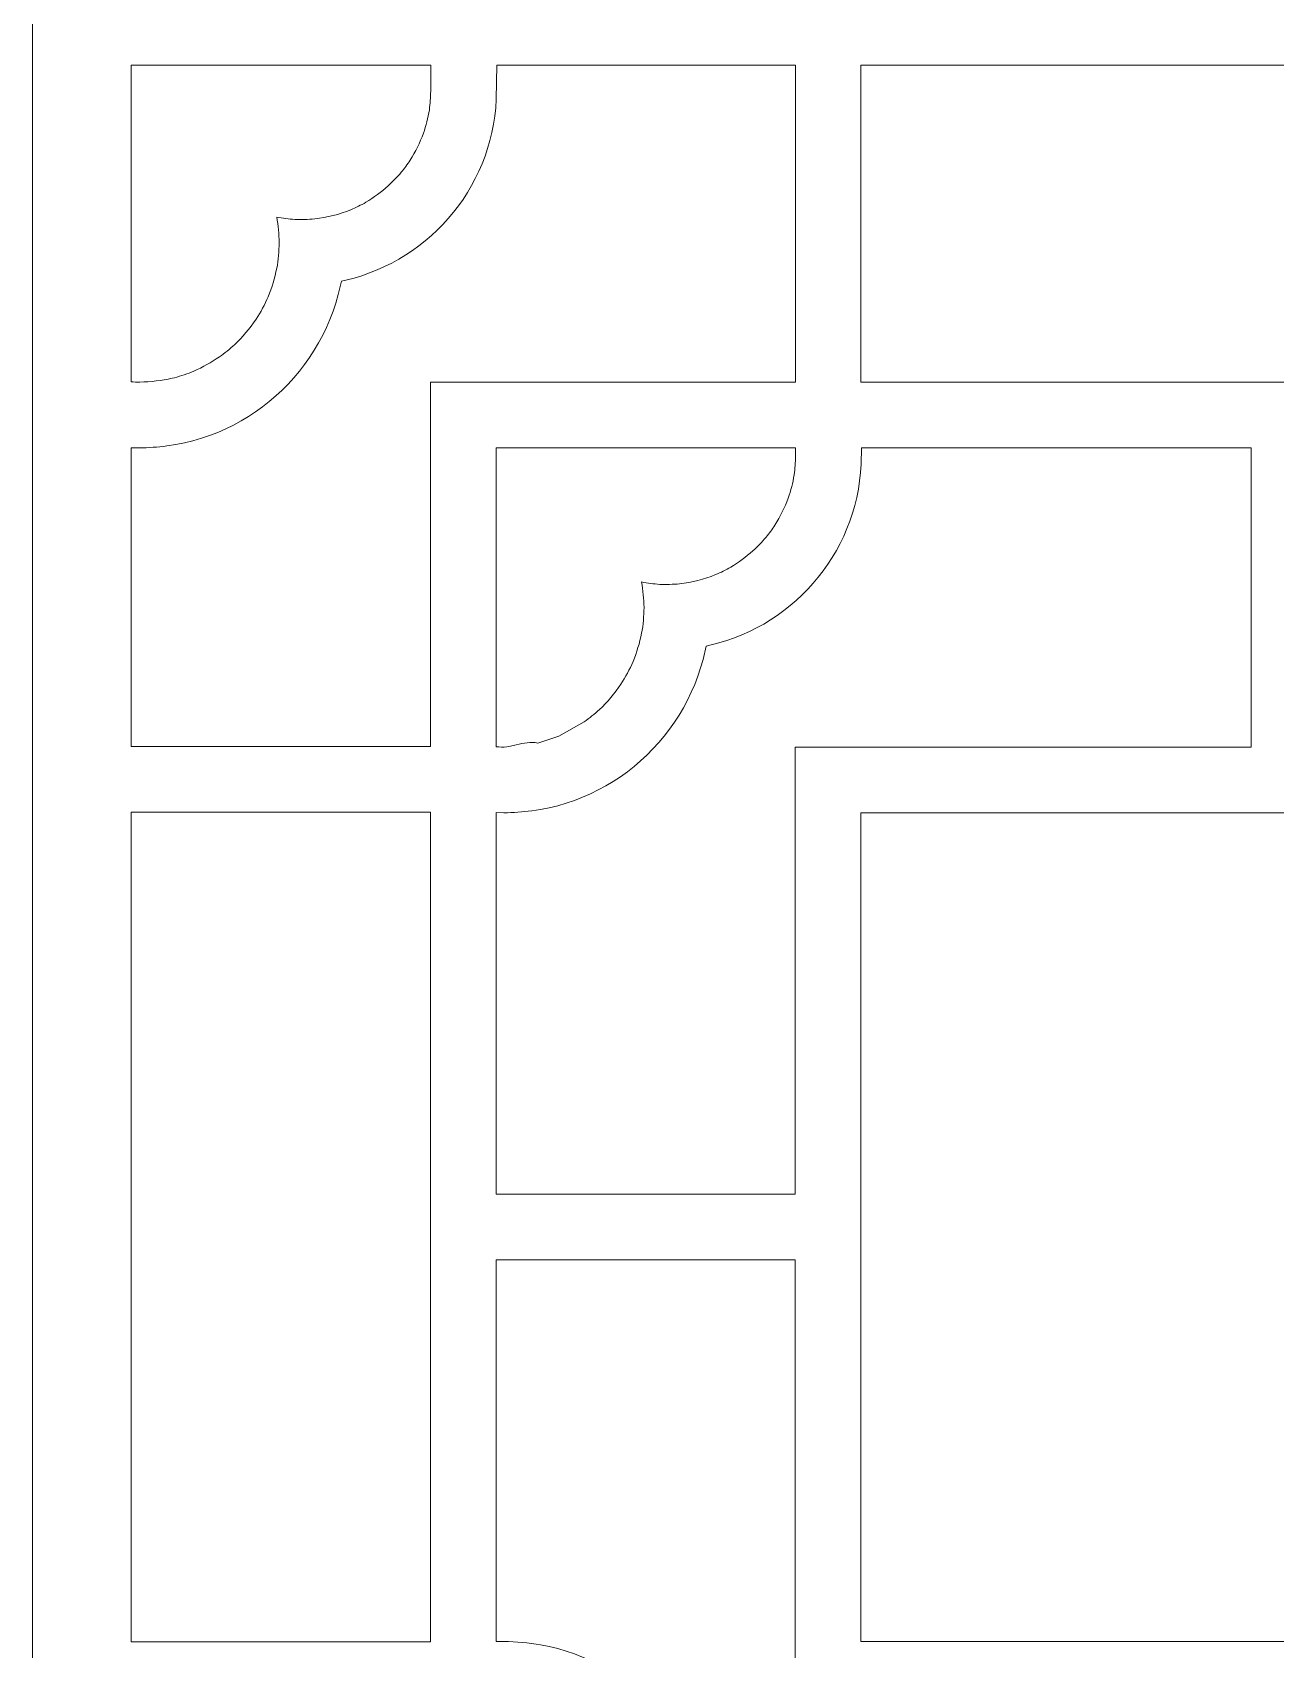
# Model space of a CAD drawing. Header units: centimetres. Extents: x -13.33 to -6.01, y -9 to -1.68.
# Drawn here: x -13.331 to -11.463, y -7.768 to -5.339 of the extents above; entities that cross this region are included whole.
import ezdxf

# ---------------------------------------------------------------- set-up
doc = ezdxf.new("R2010")
doc.units = ezdxf.units.CM
doc.header["$MEASUREMENT"] = 0
doc.layers.add('layer 1', color=7, linetype='Continuous')

msp = doc.modelspace()

# ---------------------------------------------------------------- linework, layer by layer
at = {"layer": 'layer 1', "color": 250, "lineweight": 9}
for points, knots in [([(-13.33063, -9.00021), (-13.33063, -6.5594), (-13.33063, -4.11859), (-13.33063, -1.67779), (-13.33063, -1.67779), (-13.33063, -1.67779), (-6.00822, -1.67779), (-6.00822, -1.67779), (-6.00822, -1.67779), (-6.00822, -4.11859), (-6.00822, -6.5594), (-6.00822, -9.00021), (-6.00822, -9.00021), (-6.00822, -9.00021), (-13.33063, -9.00021), (-13.33063, -9.00021)], [0, 0, 0, 0, 0.2, 0.2, 0.2, 0.2, 0.4, 0.4, 0.4, 0.4, 0.6, 0.6, 0.6, 0.6, 1, 1, 1, 1]), ([(-13.1171, -5.85772), (-13.10724, -5.85491), (-13.09758, -5.85163), (-13.08805, -5.84787), (-13.08805, -5.84787), (-13.07463, -5.84175), (-13.06192, -5.8347), (-13.0497, -5.82644), (-13.0497, -5.82644), (-13.04164, -5.82095), (-13.03421, -5.81463), (-13.027, -5.80807), (-13.027, -5.80807), (-13.01469, -5.79688), (-13.00406, -5.78364), (-12.99465, -5.76995), (-12.99465, -5.76995), (-12.98741, -5.75928), (-12.98156, -5.74777), (-12.97623, -5.73604), (-12.97623, -5.73604), (-12.97076, -5.72211), (-12.96651, -5.708), (-12.96348, -5.69334), (-12.96348, -5.69334), (-12.96096, -5.68073), (-12.96014, -5.66769), (-12.9598, -5.65484), (-12.9598, -5.65484), (-12.96016, -5.64191), (-12.96132, -5.62914), (-12.96357, -5.6164), (-12.96357, -5.6164), (-12.95454, -5.61812), (-12.94549, -5.61926), (-12.93634, -5.61998), (-12.93634, -5.61998), (-12.92634, -5.62023), (-12.9164, -5.61999), (-12.90643, -5.61923), (-12.90643, -5.61923), (-12.88794, -5.61682), (-12.86952, -5.6127), (-12.85231, -5.6054), (-12.85231, -5.6054), (-12.84458, -5.60208), (-12.83693, -5.59854), (-12.8297, -5.59424), (-12.8297, -5.59424), (-12.81776, -5.58699), (-12.8067, -5.57892), (-12.79628, -5.5696), (-12.79628, -5.5696), (-12.78923, -5.56317), (-12.78271, -5.55639), (-12.77643, -5.54921), (-12.77643, -5.54921), (-12.77194, -5.54321), (-12.76718, -5.53736), (-12.76319, -5.53101), (-12.76319, -5.53101), (-12.75521, -5.51809), (-12.74861, -5.50475), (-12.74327, -5.49053), (-12.74327, -5.49053), (-12.73911, -5.47921), (-12.73645, -5.4674), (-12.73431, -5.45554), (-12.73431, -5.45554), (-12.73313, -5.44621), (-12.73243, -5.43687), (-12.73233, -5.42747), (-12.73233, -5.42747), (-12.73233, -5.42747), (-12.73224, -5.38849), (-12.73224, -5.38849), (-12.73224, -5.38849), (-12.73224, -5.38849), (-13.18221, -5.38849), (-13.18221, -5.38849), (-13.18221, -5.38849), (-13.18221, -5.38849), (-13.18221, -5.8639), (-13.18221, -5.8639), (-13.18221, -5.8639), (-13.17788, -5.86404), (-13.17355, -5.86422), (-13.16922, -5.86431), (-13.16922, -5.86431), (-13.15276, -5.86385), (-13.13671, -5.862), (-13.12062, -5.85852), (-13.12062, -5.85852), (-13.12062, -5.85852), (-13.1171, -5.85772), (-13.1171, -5.85772)], [0, 0, 0, 0, 0.04, 0.04, 0.04, 0.04, 0.08, 0.08, 0.08, 0.08, 0.12, 0.12, 0.12, 0.12, 0.16, 0.16, 0.16, 0.16, 0.2, 0.2, 0.2, 0.2, 0.24, 0.24, 0.24, 0.24, 0.28, 0.28, 0.28, 0.28, 0.32, 0.32, 0.32, 0.32, 0.36, 0.36, 0.36, 0.36, 0.4, 0.4, 0.4, 0.4, 0.44, 0.44, 0.44, 0.44, 0.48, 0.48, 0.48, 0.48, 0.52, 0.52, 0.52, 0.52, 0.56, 0.56, 0.56, 0.56, 0.6, 0.6, 0.6, 0.6, 0.64, 0.64, 0.64, 0.64, 0.68, 0.68, 0.68, 0.68, 0.72, 0.72, 0.72, 0.72, 0.76, 0.76, 0.76, 0.76, 0.8, 0.8, 0.8, 0.8, 0.84, 0.84, 0.84, 0.84, 0.88, 0.88, 0.88, 0.88, 0.92, 0.92, 0.92, 0.92, 1, 1, 1, 1]), ([(-12.73277, -6.4115), (-12.73277, -6.4115), (-12.73277, -5.86435), (-12.73277, -5.86435), (-12.73277, -5.86435), (-12.73277, -5.86435), (-12.18458, -5.86435), (-12.18458, -5.86435), (-12.18458, -5.86435), (-12.18458, -5.86435), (-12.18458, -5.38849), (-12.18458, -5.38849), (-12.18458, -5.38849), (-12.18458, -5.38849), (-12.6332, -5.38849), (-12.6332, -5.38849), (-12.6332, -5.38849), (-12.6332, -5.38849), (-12.63377, -5.43938), (-12.63377, -5.43938), (-12.63377, -5.43938), (-12.63377, -5.43938), (-12.63463, -5.45212), (-12.63463, -5.45212), (-12.63463, -5.45212), (-12.63463, -5.45212), (-12.63602, -5.46471), (-12.63602, -5.46471), (-12.63602, -5.46471), (-12.63602, -5.46471), (-12.63795, -5.47713), (-12.63795, -5.47713), (-12.63795, -5.47713), (-12.63795, -5.47713), (-12.64039, -5.48938), (-12.64039, -5.48938), (-12.64039, -5.48938), (-12.64039, -5.48938), (-12.64334, -5.50143), (-12.64334, -5.50143), (-12.64334, -5.50143), (-12.64334, -5.50143), (-12.64679, -5.51329), (-12.64679, -5.51329), (-12.64679, -5.51329), (-12.64679, -5.51329), (-12.65072, -5.52494), (-12.65072, -5.52494), (-12.65072, -5.52494), (-12.65072, -5.52494), (-12.65511, -5.53637), (-12.65511, -5.53637), (-12.65511, -5.53637), (-12.65511, -5.53637), (-12.65997, -5.54757), (-12.65997, -5.54757), (-12.65997, -5.54757), (-12.65997, -5.54757), (-12.66528, -5.55852), (-12.66528, -5.55852), (-12.66528, -5.55852), (-12.66528, -5.55852), (-12.67102, -5.56921), (-12.67102, -5.56921), (-12.67102, -5.56921), (-12.67102, -5.56921), (-12.67719, -5.57964), (-12.67719, -5.57964), (-12.67719, -5.57964), (-12.67719, -5.57964), (-12.68377, -5.58979), (-12.68377, -5.58979), (-12.68377, -5.58979), (-12.68377, -5.58979), (-12.69076, -5.59965), (-12.69076, -5.59965), (-12.69076, -5.59965), (-12.69076, -5.59965), (-12.69813, -5.6092), (-12.69813, -5.6092), (-12.69813, -5.6092), (-12.69813, -5.6092), (-12.70589, -5.61844), (-12.70589, -5.61844), (-12.70589, -5.61844), (-12.70589, -5.61844), (-12.714, -5.62735), (-12.714, -5.62735), (-12.714, -5.62735), (-12.714, -5.62735), (-12.72247, -5.63592), (-12.72247, -5.63592), (-12.72247, -5.63592), (-12.72247, -5.63592), (-12.73129, -5.64414), (-12.73129, -5.64414), (-12.73129, -5.64414), (-12.73129, -5.64414), (-12.74044, -5.652), (-12.74044, -5.652), (-12.74044, -5.652), (-12.74044, -5.652), (-12.7499, -5.65948), (-12.7499, -5.65948), (-12.7499, -5.65948), (-12.7499, -5.65948), (-12.75967, -5.66658), (-12.75967, -5.66658), (-12.75967, -5.66658), (-12.75967, -5.66658), (-12.76974, -5.67327), (-12.76974, -5.67327), (-12.76974, -5.67327), (-12.76974, -5.67327), (-12.78009, -5.67956), (-12.78009, -5.67956), (-12.78009, -5.67956), (-12.78009, -5.67956), (-12.79071, -5.68543), (-12.79071, -5.68543), (-12.79071, -5.68543), (-12.79071, -5.68543), (-12.80159, -5.69086), (-12.80159, -5.69086), (-12.80159, -5.69086), (-12.80159, -5.69086), (-12.81272, -5.69585), (-12.81272, -5.69585), (-12.81272, -5.69585), (-12.81272, -5.69585), (-12.82408, -5.70038), (-12.82408, -5.70038), (-12.82408, -5.70038), (-12.82408, -5.70038), (-12.83567, -5.70444), (-12.83567, -5.70444), (-12.83567, -5.70444), (-12.83567, -5.70444), (-12.84747, -5.70803), (-12.84747, -5.70803), (-12.84747, -5.70803), (-12.84747, -5.70803), (-12.86648, -5.71293), (-12.86648, -5.71293), (-12.86648, -5.71293), (-12.86648, -5.71293), (-12.87125, -5.73285), (-12.87125, -5.73285), (-12.87125, -5.73285), (-12.87125, -5.73285), (-12.87487, -5.74552), (-12.87487, -5.74552), (-12.87487, -5.74552), (-12.87487, -5.74552), (-12.87901, -5.75796), (-12.87901, -5.75796), (-12.87901, -5.75796), (-12.87901, -5.75796), (-12.88367, -5.77017), (-12.88367, -5.77017), (-12.88367, -5.77017), (-12.88367, -5.77017), (-12.88882, -5.78213), (-12.88882, -5.78213), (-12.88882, -5.78213), (-12.88882, -5.78213), (-12.89446, -5.79382), (-12.89446, -5.79382), (-12.89446, -5.79382), (-12.89446, -5.79382), (-12.90057, -5.80524), (-12.90057, -5.80524), (-12.90057, -5.80524), (-12.90057, -5.80524), (-12.90715, -5.81637), (-12.90715, -5.81637), (-12.90715, -5.81637), (-12.90715, -5.81637), (-12.91416, -5.82719), (-12.91416, -5.82719), (-12.91416, -5.82719), (-12.91416, -5.82719), (-12.92162, -5.83771), (-12.92162, -5.83771), (-12.92162, -5.83771), (-12.92162, -5.83771), (-12.92949, -5.84789), (-12.92949, -5.84789), (-12.92949, -5.84789), (-12.92949, -5.84789), (-12.93777, -5.85773), (-12.93777, -5.85773), (-12.93777, -5.85773), (-12.93777, -5.85773), (-12.94645, -5.86721), (-12.94645, -5.86721), (-12.94645, -5.86721), (-12.94645, -5.86721), (-12.95551, -5.87633), (-12.95551, -5.87633), (-12.95551, -5.87633), (-12.95551, -5.87633), (-12.96494, -5.88507), (-12.96494, -5.88507), (-12.96494, -5.88507), (-12.96494, -5.88507), (-12.97473, -5.89341), (-12.97473, -5.89341), (-12.97473, -5.89341), (-12.97473, -5.89341), (-12.98486, -5.90135), (-12.98486, -5.90135), (-12.98486, -5.90135), (-12.98486, -5.90135), (-12.99532, -5.90887), (-12.99532, -5.90887), (-12.99532, -5.90887), (-12.99532, -5.90887), (-13.0061, -5.91596), (-13.0061, -5.91596), (-13.0061, -5.91596), (-13.0061, -5.91596), (-13.01718, -5.9226), (-13.01718, -5.9226), (-13.01718, -5.9226), (-13.01718, -5.9226), (-13.02855, -5.92878), (-13.02855, -5.92878), (-13.02855, -5.92878), (-13.02855, -5.92878), (-13.0402, -5.93449), (-13.0402, -5.93449), (-13.0402, -5.93449), (-13.0402, -5.93449), (-13.05212, -5.93972), (-13.05212, -5.93972), (-13.05212, -5.93972), (-13.05212, -5.93972), (-13.06429, -5.94445), (-13.06429, -5.94445), (-13.06429, -5.94445), (-13.06429, -5.94445), (-13.0767, -5.94868), (-13.0767, -5.94868), (-13.0767, -5.94868), (-13.0767, -5.94868), (-13.08934, -5.95238), (-13.08934, -5.95238), (-13.08934, -5.95238), (-13.08934, -5.95238), (-13.10219, -5.95554), (-13.10219, -5.95554), (-13.10219, -5.95554), (-13.10219, -5.95554), (-13.11525, -5.95816), (-13.11525, -5.95816), (-13.11525, -5.95816), (-13.11525, -5.95816), (-13.12849, -5.96023), (-13.12849, -5.96023), (-13.12849, -5.96023), (-13.14241, -5.96177), (-13.15627, -5.96305), (-13.1703, -5.96291), (-13.1703, -5.96291), (-13.1703, -5.96291), (-13.18221, -5.96277), (-13.18221, -5.96277), (-13.18221, -5.96277), (-13.18221, -5.96277), (-13.18221, -6.4115), (-13.18221, -6.4115), (-13.18221, -6.4115), (-13.18221, -6.4115), (-12.73277, -6.4115), (-12.73277, -6.4115)], [0, 0, 0, 0, 0.0142857, 0.0142857, 0.0142857, 0.0142857, 0.0285714, 0.0285714, 0.0285714, 0.0285714, 0.0428571, 0.0428571, 0.0428571, 0.0428571, 0.0571429, 0.0571429, 0.0571429, 0.0571429, 0.0714286, 0.0714286, 0.0714286, 0.0714286, 0.0857143, 0.0857143, 0.0857143, 0.0857143, 0.1, 0.1, 0.1, 0.1, 0.1142857, 0.1142857, 0.1142857, 0.1142857, 0.1285714, 0.1285714, 0.1285714, 0.1285714, 0.1428571, 0.1428571, 0.1428571, 0.1428571, 0.1571429, 0.1571429, 0.1571429, 0.1571429, 0.1714286, 0.1714286, 0.1714286, 0.1714286, 0.1857143, 0.1857143, 0.1857143, 0.1857143, 0.2, 0.2, 0.2, 0.2, 0.2142857, 0.2142857, 0.2142857, 0.2142857, 0.2285714, 0.2285714, 0.2285714, 0.2285714, 0.2428571, 0.2428571, 0.2428571, 0.2428571, 0.2571429, 0.2571429, 0.2571429, 0.2571429, 0.2714286, 0.2714286, 0.2714286, 0.2714286, 0.2857143, 0.2857143, 0.2857143, 0.2857143, 0.3, 0.3, 0.3, 0.3, 0.3142857, 0.3142857, 0.3142857, 0.3142857, 0.3285714, 0.3285714, 0.3285714, 0.3285714, 0.3428571, 0.3428571, 0.3428571, 0.3428571, 0.3571429, 0.3571429, 0.3571429, 0.3571429, 0.3714286, 0.3714286, 0.3714286, 0.3714286, 0.3857143, 0.3857143, 0.3857143, 0.3857143, 0.4, 0.4, 0.4, 0.4, 0.4142857, 0.4142857, 0.4142857, 0.4142857, 0.4285714, 0.4285714, 0.4285714, 0.4285714, 0.4428571, 0.4428571, 0.4428571, 0.4428571, 0.4571429, 0.4571429, 0.4571429, 0.4571429, 0.4714286, 0.4714286, 0.4714286, 0.4714286, 0.4857143, 0.4857143, 0.4857143, 0.4857143, 0.5, 0.5, 0.5, 0.5, 0.5142857, 0.5142857, 0.5142857, 0.5142857, 0.5285714, 0.5285714, 0.5285714, 0.5285714, 0.5428571, 0.5428571, 0.5428571, 0.5428571, 0.5571429, 0.5571429, 0.5571429, 0.5571429, 0.5714286, 0.5714286, 0.5714286, 0.5714286, 0.5857143, 0.5857143, 0.5857143, 0.5857143, 0.6, 0.6, 0.6, 0.6, 0.6142857, 0.6142857, 0.6142857, 0.6142857, 0.6285714, 0.6285714, 0.6285714, 0.6285714, 0.6428571, 0.6428571, 0.6428571, 0.6428571, 0.6571429, 0.6571429, 0.6571429, 0.6571429, 0.6714286, 0.6714286, 0.6714286, 0.6714286, 0.6857143, 0.6857143, 0.6857143, 0.6857143, 0.7, 0.7, 0.7, 0.7, 0.7142857, 0.7142857, 0.7142857, 0.7142857, 0.7285714, 0.7285714, 0.7285714, 0.7285714, 0.7428571, 0.7428571, 0.7428571, 0.7428571, 0.7571429, 0.7571429, 0.7571429, 0.7571429, 0.7714286, 0.7714286, 0.7714286, 0.7714286, 0.7857143, 0.7857143, 0.7857143, 0.7857143, 0.8, 0.8, 0.8, 0.8, 0.8142857, 0.8142857, 0.8142857, 0.8142857, 0.8285714, 0.8285714, 0.8285714, 0.8285714, 0.8428571, 0.8428571, 0.8428571, 0.8428571, 0.8571429, 0.8571429, 0.8571429, 0.8571429, 0.8714286, 0.8714286, 0.8714286, 0.8714286, 0.8857143, 0.8857143, 0.8857143, 0.8857143, 0.9, 0.9, 0.9, 0.9, 0.9142857, 0.9142857, 0.9142857, 0.9142857, 0.9285714, 0.9285714, 0.9285714, 0.9285714, 0.9428571, 0.9428571, 0.9428571, 0.9428571, 0.9571429, 0.9571429, 0.9571429, 0.9571429, 0.9714286, 0.9714286, 0.9714286, 0.9714286, 1, 1, 1, 1]), ([(-10.81427, -5.38849), (-10.81427, -5.38849), (-12.086, -5.38849), (-12.086, -5.38849), (-12.086, -5.38849), (-12.086, -5.38849), (-12.086, -5.86435), (-12.086, -5.86435), (-12.086, -5.86435), (-12.086, -5.86435), (-10.81427, -5.86435), (-10.81427, -5.86435), (-10.81427, -5.86435), (-10.81427, -5.86435), (-10.81427, -5.38849), (-10.81427, -5.38849)], [0, 0, 0, 0, 0.2, 0.2, 0.2, 0.2, 0.4, 0.4, 0.4, 0.4, 0.6, 0.6, 0.6, 0.6, 1, 1, 1, 1]), ([(-12.57125, -6.40635), (-12.57125, -6.40635), (-12.54004, -6.39588), (-12.54004, -6.39588), (-12.54004, -6.39588), (-12.54004, -6.39588), (-12.50169, -6.37445), (-12.50169, -6.37445), (-12.50169, -6.37445), (-12.49363, -6.36896), (-12.4862, -6.36264), (-12.47899, -6.35609), (-12.47899, -6.35609), (-12.46668, -6.34489), (-12.45604, -6.33165), (-12.44664, -6.31796), (-12.44664, -6.31796), (-12.4394, -6.30729), (-12.43355, -6.29578), (-12.42822, -6.28405), (-12.42822, -6.28405), (-12.42275, -6.27012), (-12.4185, -6.25601), (-12.41547, -6.24135), (-12.41547, -6.24135), (-12.41295, -6.22874), (-12.41213, -6.2157), (-12.41179, -6.20285), (-12.41179, -6.20285), (-12.41215, -6.18992), (-12.41331, -6.17715), (-12.41556, -6.1644), (-12.41556, -6.1644), (-12.40653, -6.16613), (-12.39748, -6.16728), (-12.38833, -6.16799), (-12.38833, -6.16799), (-12.37833, -6.16824), (-12.36839, -6.168), (-12.35842, -6.16724), (-12.35842, -6.16724), (-12.33993, -6.16483), (-12.3215, -6.1607), (-12.3043, -6.15341), (-12.3043, -6.15341), (-12.29657, -6.15009), (-12.28892, -6.14655), (-12.28169, -6.14225), (-12.28169, -6.14225), (-12.26975, -6.135), (-12.25869, -6.12693), (-12.24827, -6.11761), (-12.24827, -6.11761), (-12.24122, -6.11118), (-12.23469, -6.1044), (-12.22842, -6.09722), (-12.22842, -6.09722), (-12.22393, -6.09122), (-12.21917, -6.08537), (-12.21518, -6.07902), (-12.21518, -6.07902), (-12.2072, -6.0661), (-12.2006, -6.05276), (-12.19526, -6.03854), (-12.19526, -6.03854), (-12.1911, -6.02722), (-12.18843, -6.01541), (-12.1863, -6.00355), (-12.1863, -6.00355), (-12.18512, -5.99422), (-12.18442, -5.98488), (-12.18431, -5.97548), (-12.18431, -5.97548), (-12.18431, -5.97548), (-12.18423, -5.96292), (-12.18423, -5.96292), (-12.18423, -5.96292), (-12.18423, -5.96292), (-12.63419, -5.96292), (-12.63419, -5.96292), (-12.63419, -5.96292), (-12.63419, -5.96292), (-12.63419, -6.41191), (-12.63419, -6.41191), (-12.63419, -6.41191), (-12.62876, -6.41209), (-12.6231, -6.41277), (-12.61769, -6.41189), (-12.61769, -6.41189), (-12.61433, -6.41129), (-12.61101, -6.41061), (-12.60768, -6.40987), (-12.60768, -6.40987), (-12.59702, -6.40746), (-12.58617, -6.40437), (-12.57515, -6.40574), (-12.57515, -6.40574), (-12.57515, -6.40574), (-12.57125, -6.40635), (-12.57125, -6.40635)], [0, 0, 0, 0, 0.0384615, 0.0384615, 0.0384615, 0.0384615, 0.0769231, 0.0769231, 0.0769231, 0.0769231, 0.1153846, 0.1153846, 0.1153846, 0.1153846, 0.1538462, 0.1538462, 0.1538462, 0.1538462, 0.1923077, 0.1923077, 0.1923077, 0.1923077, 0.2307692, 0.2307692, 0.2307692, 0.2307692, 0.2692308, 0.2692308, 0.2692308, 0.2692308, 0.3076923, 0.3076923, 0.3076923, 0.3076923, 0.3461538, 0.3461538, 0.3461538, 0.3461538, 0.3846154, 0.3846154, 0.3846154, 0.3846154, 0.4230769, 0.4230769, 0.4230769, 0.4230769, 0.4615385, 0.4615385, 0.4615385, 0.4615385, 0.5, 0.5, 0.5, 0.5, 0.5384615, 0.5384615, 0.5384615, 0.5384615, 0.5769231, 0.5769231, 0.5769231, 0.5769231, 0.6153846, 0.6153846, 0.6153846, 0.6153846, 0.6538462, 0.6538462, 0.6538462, 0.6538462, 0.6923077, 0.6923077, 0.6923077, 0.6923077, 0.7307692, 0.7307692, 0.7307692, 0.7307692, 0.7692308, 0.7692308, 0.7692308, 0.7692308, 0.8076923, 0.8076923, 0.8076923, 0.8076923, 0.8461538, 0.8461538, 0.8461538, 0.8461538, 0.8846154, 0.8846154, 0.8846154, 0.8846154, 0.9230769, 0.9230769, 0.9230769, 0.9230769, 1, 1, 1, 1]), ([(-12.18476, -7.08406), (-12.18476, -7.08406), (-12.18476, -6.41236), (-12.18476, -6.41236), (-12.18476, -6.41236), (-12.18476, -6.41236), (-11.49975, -6.41236), (-11.49975, -6.41236), (-11.49975, -6.41236), (-11.49975, -6.41236), (-11.49975, -5.96292), (-11.49975, -5.96292), (-11.49975, -5.96292), (-11.49975, -5.96292), (-12.08519, -5.96292), (-12.08519, -5.96292), (-12.08519, -5.96292), (-12.08519, -5.96292), (-12.08576, -5.98739), (-12.08576, -5.98739), (-12.08576, -5.98739), (-12.08576, -5.98739), (-12.08662, -6.00013), (-12.08662, -6.00013), (-12.08662, -6.00013), (-12.08662, -6.00013), (-12.08801, -6.01272), (-12.08801, -6.01272), (-12.08801, -6.01272), (-12.08801, -6.01272), (-12.08994, -6.02514), (-12.08994, -6.02514), (-12.08994, -6.02514), (-12.08994, -6.02514), (-12.09238, -6.03739), (-12.09238, -6.03739), (-12.09238, -6.03739), (-12.09238, -6.03739), (-12.09533, -6.04944), (-12.09533, -6.04944), (-12.09533, -6.04944), (-12.09533, -6.04944), (-12.09878, -6.0613), (-12.09878, -6.0613), (-12.09878, -6.0613), (-12.09878, -6.0613), (-12.1027, -6.07295), (-12.1027, -6.07295), (-12.1027, -6.07295), (-12.1027, -6.07295), (-12.1071, -6.08438), (-12.1071, -6.08438), (-12.1071, -6.08438), (-12.1071, -6.08438), (-12.11196, -6.09558), (-12.11196, -6.09558), (-12.11196, -6.09558), (-12.11196, -6.09558), (-12.11727, -6.10653), (-12.11727, -6.10653), (-12.11727, -6.10653), (-12.11727, -6.10653), (-12.12301, -6.11722), (-12.12301, -6.11722), (-12.12301, -6.11722), (-12.12301, -6.11722), (-12.12918, -6.12765), (-12.12918, -6.12765), (-12.12918, -6.12765), (-12.12918, -6.12765), (-12.13576, -6.1378), (-12.13576, -6.1378), (-12.13576, -6.1378), (-12.13576, -6.1378), (-12.14275, -6.14766), (-12.14275, -6.14766), (-12.14275, -6.14766), (-12.14275, -6.14766), (-12.15012, -6.15721), (-12.15012, -6.15721), (-12.15012, -6.15721), (-12.15012, -6.15721), (-12.15788, -6.16645), (-12.15788, -6.16645), (-12.15788, -6.16645), (-12.15788, -6.16645), (-12.16599, -6.17536), (-12.16599, -6.17536), (-12.16599, -6.17536), (-12.16599, -6.17536), (-12.17446, -6.18393), (-12.17446, -6.18393), (-12.17446, -6.18393), (-12.17446, -6.18393), (-12.18328, -6.19215), (-12.18328, -6.19215), (-12.18328, -6.19215), (-12.18328, -6.19215), (-12.19243, -6.20001), (-12.19243, -6.20001), (-12.19243, -6.20001), (-12.19243, -6.20001), (-12.20189, -6.20749), (-12.20189, -6.20749), (-12.20189, -6.20749), (-12.20189, -6.20749), (-12.21166, -6.21459), (-12.21166, -6.21459), (-12.21166, -6.21459), (-12.21166, -6.21459), (-12.22173, -6.22128), (-12.22173, -6.22128), (-12.22173, -6.22128), (-12.22173, -6.22128), (-12.23208, -6.22757), (-12.23208, -6.22757), (-12.23208, -6.22757), (-12.23208, -6.22757), (-12.2427, -6.23344), (-12.2427, -6.23344), (-12.2427, -6.23344), (-12.2427, -6.23344), (-12.25358, -6.23887), (-12.25358, -6.23887), (-12.25358, -6.23887), (-12.25358, -6.23887), (-12.26471, -6.24386), (-12.26471, -6.24386), (-12.26471, -6.24386), (-12.26471, -6.24386), (-12.27607, -6.24839), (-12.27607, -6.24839), (-12.27607, -6.24839), (-12.27607, -6.24839), (-12.28766, -6.25245), (-12.28766, -6.25245), (-12.28766, -6.25245), (-12.28766, -6.25245), (-12.29946, -6.25604), (-12.29946, -6.25604), (-12.29946, -6.25604), (-12.29946, -6.25604), (-12.31846, -6.26093), (-12.31846, -6.26093), (-12.31846, -6.26093), (-12.31846, -6.26093), (-12.32323, -6.28086), (-12.32323, -6.28086), (-12.32323, -6.28086), (-12.32323, -6.28086), (-12.32686, -6.29353), (-12.32686, -6.29353), (-12.32686, -6.29353), (-12.32686, -6.29353), (-12.331, -6.30598), (-12.331, -6.30598), (-12.331, -6.30598), (-12.331, -6.30598), (-12.33566, -6.31818), (-12.33566, -6.31818), (-12.33566, -6.31818), (-12.33566, -6.31818), (-12.34081, -6.33014), (-12.34081, -6.33014), (-12.34081, -6.33014), (-12.34081, -6.33014), (-12.34645, -6.34183), (-12.34645, -6.34183), (-12.34645, -6.34183), (-12.34645, -6.34183), (-12.35256, -6.35325), (-12.35256, -6.35325), (-12.35256, -6.35325), (-12.35256, -6.35325), (-12.35913, -6.36438), (-12.35913, -6.36438), (-12.35913, -6.36438), (-12.35913, -6.36438), (-12.36615, -6.3752), (-12.36615, -6.3752), (-12.36615, -6.3752), (-12.36615, -6.3752), (-12.37361, -6.38572), (-12.37361, -6.38572), (-12.37361, -6.38572), (-12.37361, -6.38572), (-12.38148, -6.3959), (-12.38148, -6.3959), (-12.38148, -6.3959), (-12.38148, -6.3959), (-12.38976, -6.40574), (-12.38976, -6.40574), (-12.38976, -6.40574), (-12.38976, -6.40574), (-12.39844, -6.41522), (-12.39844, -6.41522), (-12.39844, -6.41522), (-12.39844, -6.41522), (-12.4075, -6.42434), (-12.4075, -6.42434), (-12.4075, -6.42434), (-12.4075, -6.42434), (-12.41693, -6.43308), (-12.41693, -6.43308), (-12.41693, -6.43308), (-12.41693, -6.43308), (-12.42672, -6.44142), (-12.42672, -6.44142), (-12.42672, -6.44142), (-12.42672, -6.44142), (-12.43685, -6.44936), (-12.43685, -6.44936), (-12.43685, -6.44936), (-12.43685, -6.44936), (-12.44731, -6.45688), (-12.44731, -6.45688), (-12.44731, -6.45688), (-12.44731, -6.45688), (-12.45809, -6.46397), (-12.45809, -6.46397), (-12.45809, -6.46397), (-12.45809, -6.46397), (-12.46917, -6.47061), (-12.46917, -6.47061), (-12.46917, -6.47061), (-12.46917, -6.47061), (-12.48054, -6.47679), (-12.48054, -6.47679), (-12.48054, -6.47679), (-12.48054, -6.47679), (-12.49219, -6.4825), (-12.49219, -6.4825), (-12.49219, -6.4825), (-12.49219, -6.4825), (-12.50411, -6.48773), (-12.50411, -6.48773), (-12.50411, -6.48773), (-12.50411, -6.48773), (-12.51628, -6.49246), (-12.51628, -6.49246), (-12.51628, -6.49246), (-12.51628, -6.49246), (-12.52869, -6.49669), (-12.52869, -6.49669), (-12.52869, -6.49669), (-12.52869, -6.49669), (-12.54133, -6.50039), (-12.54133, -6.50039), (-12.54133, -6.50039), (-12.54133, -6.50039), (-12.55418, -6.50355), (-12.55418, -6.50355), (-12.55418, -6.50355), (-12.55418, -6.50355), (-12.56724, -6.50618), (-12.56724, -6.50618), (-12.56724, -6.50618), (-12.56724, -6.50618), (-12.58048, -6.50824), (-12.58048, -6.50824), (-12.58048, -6.50824), (-12.59439, -6.50978), (-12.60826, -6.51106), (-12.62229, -6.51092), (-12.62229, -6.51092), (-12.62229, -6.51092), (-12.63419, -6.51078), (-12.63419, -6.51078), (-12.63419, -6.51078), (-12.63419, -6.51078), (-12.63419, -7.08406), (-12.63419, -7.08406), (-12.63419, -7.08406), (-12.63419, -7.08406), (-12.18476, -7.08406), (-12.18476, -7.08406)], [0, 0, 0, 0, 0.0142857, 0.0142857, 0.0142857, 0.0142857, 0.0285714, 0.0285714, 0.0285714, 0.0285714, 0.0428571, 0.0428571, 0.0428571, 0.0428571, 0.0571429, 0.0571429, 0.0571429, 0.0571429, 0.0714286, 0.0714286, 0.0714286, 0.0714286, 0.0857143, 0.0857143, 0.0857143, 0.0857143, 0.1, 0.1, 0.1, 0.1, 0.1142857, 0.1142857, 0.1142857, 0.1142857, 0.1285714, 0.1285714, 0.1285714, 0.1285714, 0.1428571, 0.1428571, 0.1428571, 0.1428571, 0.1571429, 0.1571429, 0.1571429, 0.1571429, 0.1714286, 0.1714286, 0.1714286, 0.1714286, 0.1857143, 0.1857143, 0.1857143, 0.1857143, 0.2, 0.2, 0.2, 0.2, 0.2142857, 0.2142857, 0.2142857, 0.2142857, 0.2285714, 0.2285714, 0.2285714, 0.2285714, 0.2428571, 0.2428571, 0.2428571, 0.2428571, 0.2571429, 0.2571429, 0.2571429, 0.2571429, 0.2714286, 0.2714286, 0.2714286, 0.2714286, 0.2857143, 0.2857143, 0.2857143, 0.2857143, 0.3, 0.3, 0.3, 0.3, 0.3142857, 0.3142857, 0.3142857, 0.3142857, 0.3285714, 0.3285714, 0.3285714, 0.3285714, 0.3428571, 0.3428571, 0.3428571, 0.3428571, 0.3571429, 0.3571429, 0.3571429, 0.3571429, 0.3714286, 0.3714286, 0.3714286, 0.3714286, 0.3857143, 0.3857143, 0.3857143, 0.3857143, 0.4, 0.4, 0.4, 0.4, 0.4142857, 0.4142857, 0.4142857, 0.4142857, 0.4285714, 0.4285714, 0.4285714, 0.4285714, 0.4428571, 0.4428571, 0.4428571, 0.4428571, 0.4571429, 0.4571429, 0.4571429, 0.4571429, 0.4714286, 0.4714286, 0.4714286, 0.4714286, 0.4857143, 0.4857143, 0.4857143, 0.4857143, 0.5, 0.5, 0.5, 0.5, 0.5142857, 0.5142857, 0.5142857, 0.5142857, 0.5285714, 0.5285714, 0.5285714, 0.5285714, 0.5428571, 0.5428571, 0.5428571, 0.5428571, 0.5571429, 0.5571429, 0.5571429, 0.5571429, 0.5714286, 0.5714286, 0.5714286, 0.5714286, 0.5857143, 0.5857143, 0.5857143, 0.5857143, 0.6, 0.6, 0.6, 0.6, 0.6142857, 0.6142857, 0.6142857, 0.6142857, 0.6285714, 0.6285714, 0.6285714, 0.6285714, 0.6428571, 0.6428571, 0.6428571, 0.6428571, 0.6571429, 0.6571429, 0.6571429, 0.6571429, 0.6714286, 0.6714286, 0.6714286, 0.6714286, 0.6857143, 0.6857143, 0.6857143, 0.6857143, 0.7, 0.7, 0.7, 0.7, 0.7142857, 0.7142857, 0.7142857, 0.7142857, 0.7285714, 0.7285714, 0.7285714, 0.7285714, 0.7428571, 0.7428571, 0.7428571, 0.7428571, 0.7571429, 0.7571429, 0.7571429, 0.7571429, 0.7714286, 0.7714286, 0.7714286, 0.7714286, 0.7857143, 0.7857143, 0.7857143, 0.7857143, 0.8, 0.8, 0.8, 0.8, 0.8142857, 0.8142857, 0.8142857, 0.8142857, 0.8285714, 0.8285714, 0.8285714, 0.8285714, 0.8428571, 0.8428571, 0.8428571, 0.8428571, 0.8571429, 0.8571429, 0.8571429, 0.8571429, 0.8714286, 0.8714286, 0.8714286, 0.8714286, 0.8857143, 0.8857143, 0.8857143, 0.8857143, 0.9, 0.9, 0.9, 0.9, 0.9142857, 0.9142857, 0.9142857, 0.9142857, 0.9285714, 0.9285714, 0.9285714, 0.9285714, 0.9428571, 0.9428571, 0.9428571, 0.9428571, 0.9571429, 0.9571429, 0.9571429, 0.9571429, 0.9714286, 0.9714286, 0.9714286, 0.9714286, 1, 1, 1, 1]), ([(-13.18221, -6.51008), (-13.18221, -6.51008), (-13.18221, -7.75601), (-13.18221, -7.75601), (-13.18221, -7.75601), (-13.18221, -7.75601), (-12.73277, -7.75601), (-12.73277, -7.75601), (-12.73277, -7.75601), (-12.73277, -7.75601), (-12.73277, -6.51008), (-12.73277, -6.51008), (-12.73277, -6.51008), (-12.73277, -6.51008), (-13.18221, -6.51008), (-13.18221, -6.51008)], [0, 0, 0, 0, 0.2, 0.2, 0.2, 0.2, 0.4, 0.4, 0.4, 0.4, 0.6, 0.6, 0.6, 0.6, 1, 1, 1, 1]), ([(-10.81473, -7.75576), (-10.81473, -7.75576), (-10.81473, -6.51093), (-10.81473, -6.51093), (-10.81473, -6.51093), (-10.81473, -6.51093), (-12.08618, -6.51093), (-12.08618, -6.51093), (-12.08618, -6.51093), (-12.08618, -6.51093), (-12.08618, -7.75576), (-12.08618, -7.75576), (-12.08618, -7.75576), (-12.08618, -7.75576), (-10.81473, -7.75576), (-10.81473, -7.75576)], [0, 0, 0, 0, 0.2, 0.2, 0.2, 0.2, 0.4, 0.4, 0.4, 0.4, 0.6, 0.6, 0.6, 0.6, 1, 1, 1, 1]), ([(-12.62232, -7.75577), (-12.60376, -7.75558), (-12.58554, -7.75767), (-12.56724, -7.76051), (-12.56724, -7.76051), (-12.56724, -7.76051), (-12.55418, -7.76314), (-12.55418, -7.76314), (-12.55418, -7.76314), (-12.55418, -7.76314), (-12.54133, -7.7663), (-12.54133, -7.7663), (-12.54133, -7.7663), (-12.54133, -7.7663), (-12.52869, -7.77), (-12.52869, -7.77), (-12.52869, -7.77), (-12.52869, -7.77), (-12.51628, -7.77423), (-12.51628, -7.77423), (-12.51628, -7.77423), (-12.51628, -7.77423), (-12.50411, -7.77896), (-12.50411, -7.77896), (-12.50411, -7.77896), (-12.50411, -7.77896), (-12.49219, -7.78419), (-12.49219, -7.78419), (-12.49219, -7.78419), (-12.49219, -7.78419), (-12.48054, -7.7899), (-12.48054, -7.7899), (-12.48054, -7.7899), (-12.48054, -7.7899), (-12.46917, -7.79608), (-12.46917, -7.79608), (-12.46917, -7.79608), (-12.46917, -7.79608), (-12.45809, -7.80273), (-12.45809, -7.80273), (-12.45809, -7.80273), (-12.45809, -7.80273), (-12.44731, -7.80981), (-12.44731, -7.80981), (-12.44731, -7.80981), (-12.44731, -7.80981), (-12.43685, -7.81733), (-12.43685, -7.81733), (-12.43685, -7.81733), (-12.43685, -7.81733), (-12.42672, -7.82527), (-12.42672, -7.82527), (-12.42672, -7.82527), (-12.42672, -7.82527), (-12.41693, -7.83361), (-12.41693, -7.83361), (-12.41693, -7.83361), (-12.41693, -7.83361), (-12.4075, -7.84235), (-12.4075, -7.84235), (-12.4075, -7.84235), (-12.4075, -7.84235), (-12.39844, -7.85147), (-12.39844, -7.85147), (-12.39844, -7.85147), (-12.39844, -7.85147), (-12.38976, -7.86095), (-12.38976, -7.86095), (-12.38976, -7.86095), (-12.38976, -7.86095), (-12.38148, -7.87079), (-12.38148, -7.87079), (-12.38148, -7.87079), (-12.38148, -7.87079), (-12.37361, -7.88098), (-12.37361, -7.88098), (-12.37361, -7.88098), (-12.37361, -7.88098), (-12.36615, -7.89149), (-12.36615, -7.89149), (-12.36615, -7.89149), (-12.36615, -7.89149), (-12.35913, -7.90231), (-12.35913, -7.90231), (-12.35913, -7.90231), (-12.35913, -7.90231), (-12.35256, -7.91344), (-12.35256, -7.91344), (-12.35256, -7.91344), (-12.35256, -7.91344), (-12.34645, -7.92486), (-12.34645, -7.92486), (-12.34645, -7.92486), (-12.34645, -7.92486), (-12.34081, -7.93655), (-12.34081, -7.93655), (-12.34081, -7.93655), (-12.34081, -7.93655), (-12.33566, -7.94851), (-12.33566, -7.94851), (-12.33566, -7.94851), (-12.33566, -7.94851), (-12.331, -7.96072), (-12.331, -7.96072), (-12.331, -7.96072), (-12.331, -7.96072), (-12.32686, -7.97316), (-12.32686, -7.97316), (-12.32686, -7.97316), (-12.32686, -7.97316), (-12.32323, -7.98583), (-12.32323, -7.98583), (-12.32323, -7.98583), (-12.32323, -7.98583), (-12.31846, -8.00575), (-12.31846, -8.00575), (-12.31846, -8.00575), (-12.31846, -8.00575), (-12.29946, -8.01065), (-12.29946, -8.01065), (-12.29946, -8.01065), (-12.29946, -8.01065), (-12.28766, -8.01424), (-12.28766, -8.01424), (-12.28766, -8.01424), (-12.28766, -8.01424), (-12.27607, -8.0183), (-12.27607, -8.0183), (-12.27607, -8.0183), (-12.27607, -8.0183), (-12.26471, -8.02283), (-12.26471, -8.02283), (-12.26471, -8.02283), (-12.26471, -8.02283), (-12.25358, -8.02782), (-12.25358, -8.02782), (-12.25358, -8.02782), (-12.25358, -8.02782), (-12.2427, -8.03325), (-12.2427, -8.03325), (-12.2427, -8.03325), (-12.2427, -8.03325), (-12.23208, -8.03912), (-12.23208, -8.03912), (-12.23208, -8.03912), (-12.23208, -8.03912), (-12.22173, -8.04541), (-12.22173, -8.04541), (-12.22173, -8.04541), (-12.22173, -8.04541), (-12.21166, -8.05211), (-12.21166, -8.05211), (-12.21166, -8.05211), (-12.21166, -8.05211), (-12.20189, -8.0592), (-12.20189, -8.0592), (-12.20189, -8.0592), (-12.20189, -8.0592), (-12.19243, -8.06669), (-12.19243, -8.06669), (-12.19243, -8.06669), (-12.19243, -8.06669), (-12.18328, -8.07454), (-12.18328, -8.07454), (-12.18328, -8.07454), (-12.18328, -8.07454), (-12.17446, -8.08276), (-12.17446, -8.08276), (-12.17446, -8.08276), (-12.17446, -8.08276), (-12.16599, -8.09133), (-12.16599, -8.09133), (-12.16599, -8.09133), (-12.16599, -8.09133), (-12.15788, -8.10024), (-12.15788, -8.10024), (-12.15788, -8.10024), (-12.15788, -8.10024), (-12.15012, -8.10948), (-12.15012, -8.10948), (-12.15012, -8.10948), (-12.15012, -8.10948), (-12.14275, -8.11904), (-12.14275, -8.11904), (-12.14275, -8.11904), (-12.14275, -8.11904), (-12.13576, -8.12889), (-12.13576, -8.12889), (-12.13576, -8.12889), (-12.13576, -8.12889), (-12.12918, -8.13904), (-12.12918, -8.13904), (-12.12918, -8.13904), (-12.12918, -8.13904), (-12.12301, -8.14947), (-12.12301, -8.14947), (-12.12301, -8.14947), (-12.12301, -8.14947), (-12.11727, -8.16016), (-12.11727, -8.16016), (-12.11727, -8.16016), (-12.11727, -8.16016), (-12.11196, -8.17112), (-12.11196, -8.17112), (-12.11196, -8.17112), (-12.11196, -8.17112), (-12.1071, -8.18231), (-12.1071, -8.18231), (-12.1071, -8.18231), (-12.1071, -8.18231), (-12.1027, -8.19374), (-12.1027, -8.19374), (-12.1027, -8.19374), (-12.1027, -8.19374), (-12.09878, -8.20539), (-12.09878, -8.20539), (-12.09878, -8.20539), (-12.09878, -8.20539), (-12.09533, -8.21725), (-12.09533, -8.21725), (-12.09533, -8.21725), (-12.09533, -8.21725), (-12.09238, -8.22931), (-12.09238, -8.22931), (-12.09238, -8.22931), (-12.09238, -8.22931), (-12.08994, -8.24155), (-12.08994, -8.24155), (-12.08994, -8.24155), (-12.08994, -8.24155), (-12.08801, -8.25397), (-12.08801, -8.25397), (-12.08801, -8.25397), (-12.08801, -8.25397), (-12.08662, -8.26656), (-12.08662, -8.26656), (-12.08662, -8.26656), (-12.08662, -8.26656), (-12.08576, -8.2793), (-12.08576, -8.2793), (-12.08576, -8.2793), (-12.08576, -8.2793), (-12.08519, -8.30377), (-12.08519, -8.30377), (-12.08519, -8.30377), (-12.08519, -8.30377), (-11.49975, -8.30377), (-11.49975, -8.30377), (-11.49975, -8.30377), (-11.49975, -8.30377), (-11.49975, -7.85433), (-11.49975, -7.85433), (-11.49975, -7.85433), (-11.49975, -7.85433), (-12.18476, -7.85433), (-12.18476, -7.85433), (-12.18476, -7.85433), (-12.18476, -7.85433), (-12.18476, -7.18263), (-12.18476, -7.18263), (-12.18476, -7.18263), (-12.18476, -7.18263), (-12.63419, -7.18263), (-12.63419, -7.18263), (-12.63419, -7.18263), (-12.63419, -7.18263), (-12.63419, -7.75584), (-12.63419, -7.75584), (-12.63419, -7.75584), (-12.63419, -7.75584), (-12.62232, -7.75577), (-12.62232, -7.75577)], [0, 0, 0, 0, 0.0144928, 0.0144928, 0.0144928, 0.0144928, 0.0289855, 0.0289855, 0.0289855, 0.0289855, 0.0434783, 0.0434783, 0.0434783, 0.0434783, 0.057971, 0.057971, 0.057971, 0.057971, 0.0724638, 0.0724638, 0.0724638, 0.0724638, 0.0869565, 0.0869565, 0.0869565, 0.0869565, 0.1014493, 0.1014493, 0.1014493, 0.1014493, 0.115942, 0.115942, 0.115942, 0.115942, 0.1304348, 0.1304348, 0.1304348, 0.1304348, 0.1449275, 0.1449275, 0.1449275, 0.1449275, 0.1594203, 0.1594203, 0.1594203, 0.1594203, 0.173913, 0.173913, 0.173913, 0.173913, 0.1884058, 0.1884058, 0.1884058, 0.1884058, 0.2028986, 0.2028986, 0.2028986, 0.2028986, 0.2173913, 0.2173913, 0.2173913, 0.2173913, 0.2318841, 0.2318841, 0.2318841, 0.2318841, 0.2463768, 0.2463768, 0.2463768, 0.2463768, 0.2608696, 0.2608696, 0.2608696, 0.2608696, 0.2753623, 0.2753623, 0.2753623, 0.2753623, 0.2898551, 0.2898551, 0.2898551, 0.2898551, 0.3043478, 0.3043478, 0.3043478, 0.3043478, 0.3188406, 0.3188406, 0.3188406, 0.3188406, 0.3333333, 0.3333333, 0.3333333, 0.3333333, 0.3478261, 0.3478261, 0.3478261, 0.3478261, 0.3623188, 0.3623188, 0.3623188, 0.3623188, 0.3768116, 0.3768116, 0.3768116, 0.3768116, 0.3913043, 0.3913043, 0.3913043, 0.3913043, 0.4057971, 0.4057971, 0.4057971, 0.4057971, 0.4202899, 0.4202899, 0.4202899, 0.4202899, 0.4347826, 0.4347826, 0.4347826, 0.4347826, 0.4492754, 0.4492754, 0.4492754, 0.4492754, 0.4637681, 0.4637681, 0.4637681, 0.4637681, 0.4782609, 0.4782609, 0.4782609, 0.4782609, 0.4927536, 0.4927536, 0.4927536, 0.4927536, 0.5072464, 0.5072464, 0.5072464, 0.5072464, 0.5217391, 0.5217391, 0.5217391, 0.5217391, 0.5362319, 0.5362319, 0.5362319, 0.5362319, 0.5507246, 0.5507246, 0.5507246, 0.5507246, 0.5652174, 0.5652174, 0.5652174, 0.5652174, 0.5797101, 0.5797101, 0.5797101, 0.5797101, 0.5942029, 0.5942029, 0.5942029, 0.5942029, 0.6086957, 0.6086957, 0.6086957, 0.6086957, 0.6231884, 0.6231884, 0.6231884, 0.6231884, 0.6376812, 0.6376812, 0.6376812, 0.6376812, 0.6521739, 0.6521739, 0.6521739, 0.6521739, 0.6666667, 0.6666667, 0.6666667, 0.6666667, 0.6811594, 0.6811594, 0.6811594, 0.6811594, 0.6956522, 0.6956522, 0.6956522, 0.6956522, 0.7101449, 0.7101449, 0.7101449, 0.7101449, 0.7246377, 0.7246377, 0.7246377, 0.7246377, 0.7391304, 0.7391304, 0.7391304, 0.7391304, 0.7536232, 0.7536232, 0.7536232, 0.7536232, 0.7681159, 0.7681159, 0.7681159, 0.7681159, 0.7826087, 0.7826087, 0.7826087, 0.7826087, 0.7971014, 0.7971014, 0.7971014, 0.7971014, 0.8115942, 0.8115942, 0.8115942, 0.8115942, 0.826087, 0.826087, 0.826087, 0.826087, 0.8405797, 0.8405797, 0.8405797, 0.8405797, 0.8550725, 0.8550725, 0.8550725, 0.8550725, 0.8695652, 0.8695652, 0.8695652, 0.8695652, 0.884058, 0.884058, 0.884058, 0.884058, 0.8985507, 0.8985507, 0.8985507, 0.8985507, 0.9130435, 0.9130435, 0.9130435, 0.9130435, 0.9275362, 0.9275362, 0.9275362, 0.9275362, 0.942029, 0.942029, 0.942029, 0.942029, 0.9565217, 0.9565217, 0.9565217, 0.9565217, 0.9710145, 0.9710145, 0.9710145, 0.9710145, 1, 1, 1, 1])]:
    msp.add_open_spline(points, degree=3, knots=knots, dxfattribs=at)

doc.saveas('drawing.dxf')
